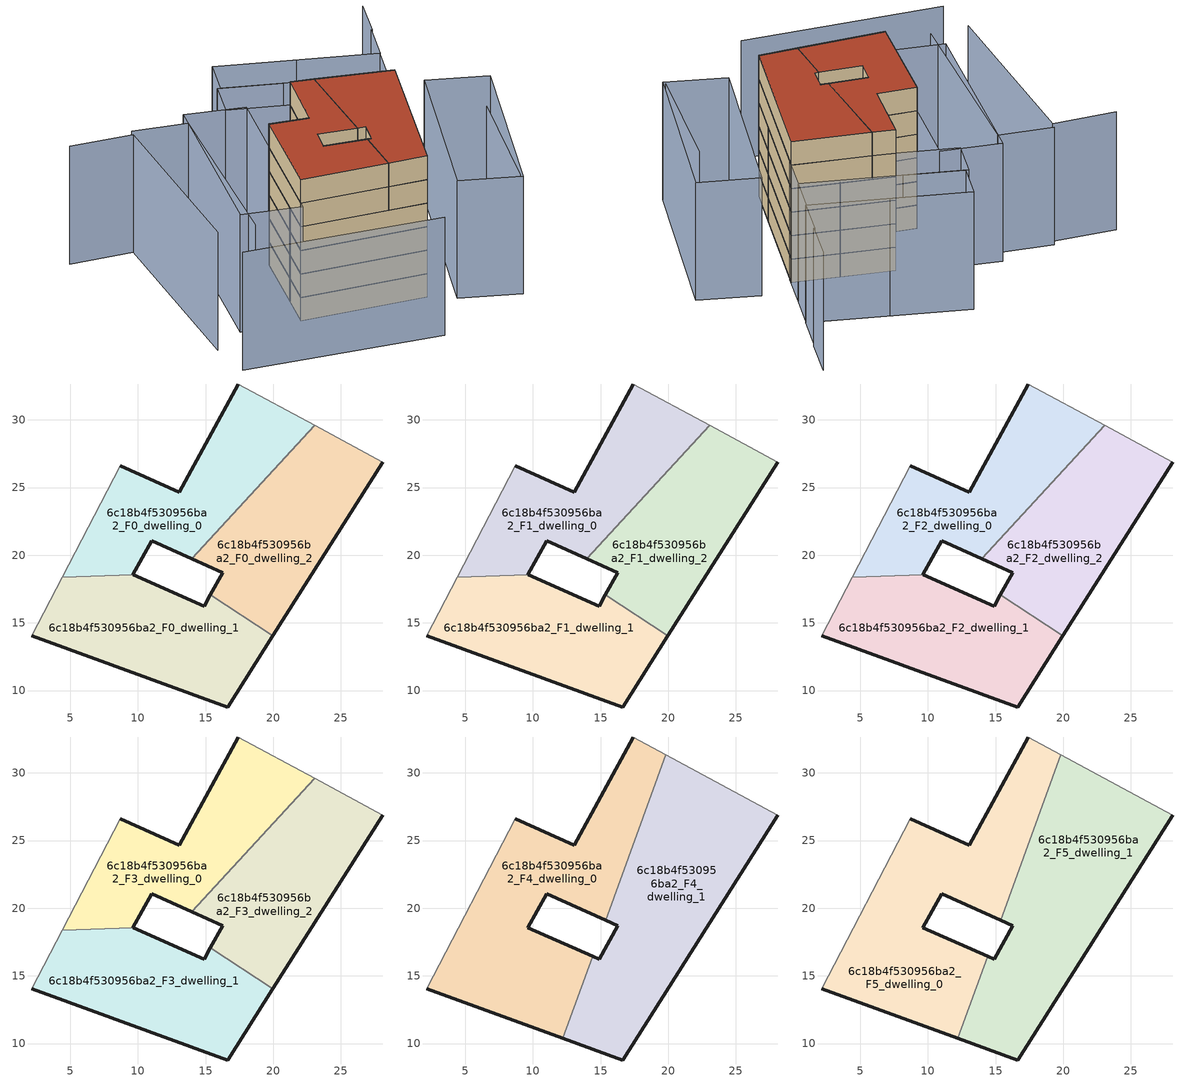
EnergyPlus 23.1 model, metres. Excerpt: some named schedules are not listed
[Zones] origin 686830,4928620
6c18b4f530956ba2_F0_dwelling_0
 floor ground (EU_floor_Construction): 13.96,19.75 23.07,29.59 17.42,32.65 13.06,24.66 8.68,26.61 4.39,18.37 9.64,18.54 9.62,18.55 11.03,21.07 z0
 wall outside (EU_wall_Construction): 13.96,19.75 11.03,21.07 9.62,18.55 9.64,18.54 / 8.68,26.61 13.06,24.66 17.42,32.65 z0:3
 wall adiabatic (EU_wall_Construction): 17.42,32.65 23.07,29.59 / 4.39,18.37 8.68,26.61 z0:3
 wall to 6c18b4f530956ba2_F0_dwelling_2 (EU_wall_Construction): 23.07,29.59 13.96,19.75 z0:3
 wall to 6c18b4f530956ba2_F0_dwelling_1 (EU_wall_Construction): 9.64,18.54 4.39,18.37 z0:3
6c18b4f530956ba2_F0_dwelling_1
 floor ground (EU_floor_Construction): 16.65,8.78 19.98,14.05 15.35,17.07 14.89,16.23 9.64,18.54 4.39,18.37 2.15,14.06 z0
 wall outside (EU_wall_Construction): 9.64,18.54 14.89,16.23 15.35,17.07 / 19.98,14.05 16.65,8.78 2.15,14.06 z0:3
 wall to 6c18b4f530956ba2_F0_dwelling_2 (EU_wall_Construction): 15.35,17.07 19.98,14.05 z0:3
 wall adiabatic (EU_wall_Construction): 2.15,14.06 4.39,18.37 z0:3
6c18b4f530956ba2_F0_dwelling_2
 floor ground (EU_floor_Construction): 19.98,14.05 28.1,26.86 23.07,29.59 13.96,19.75 16.26,18.71 15.35,17.07 z0
 wall outside (EU_wall_Construction): 15.35,17.07 16.26,18.71 13.96,19.75 / 28.1,26.86 19.98,14.05 z0:3
 wall adiabatic (EU_wall_Construction): 23.07,29.59 28.1,26.86 z0:3
6c18b4f530956ba2_F1_dwelling_0
 floor to 6c18b4f530956ba2_F0_dwelling_0 (EU_floor_Construction): 13.96,19.75 23.07,29.59 17.42,32.65 13.06,24.66 8.68,26.61 4.39,18.37 9.64,18.54 9.62,18.55 11.03,21.07 z3
 wall outside (EU_wall_Construction): 13.96,19.75 11.03,21.07 9.62,18.55 9.64,18.54 / 8.68,26.61 13.06,24.66 17.42,32.65 z3:6
 wall adiabatic (EU_wall_Construction): 17.42,32.65 23.07,29.59 / 4.39,18.37 8.68,26.61 z3:6
 wall to 6c18b4f530956ba2_F1_dwelling_2 (EU_wall_Construction): 23.07,29.59 13.96,19.75 z3:6
 wall to 6c18b4f530956ba2_F1_dwelling_1 (EU_wall_Construction): 9.64,18.54 4.39,18.37 z3:6
6c18b4f530956ba2_F1_dwelling_1
 floor to 6c18b4f530956ba2_F0_dwelling_1 (EU_floor_Construction): 16.65,8.78 19.98,14.05 15.35,17.07 14.89,16.23 9.64,18.54 4.39,18.37 2.15,14.06 z3
 wall outside (EU_wall_Construction): 9.64,18.54 14.89,16.23 15.35,17.07 / 19.98,14.05 16.65,8.78 2.15,14.06 z3:6
 wall to 6c18b4f530956ba2_F1_dwelling_2 (EU_wall_Construction): 15.35,17.07 19.98,14.05 z3:6
 wall adiabatic (EU_wall_Construction): 2.15,14.06 4.39,18.37 z3:6
6c18b4f530956ba2_F1_dwelling_2
 floor to 6c18b4f530956ba2_F0_dwelling_2 (EU_floor_Construction): 19.98,14.05 28.1,26.86 23.07,29.59 13.96,19.75 16.26,18.71 15.35,17.07 z3
 wall outside (EU_wall_Construction): 15.35,17.07 16.26,18.71 13.96,19.75 / 28.1,26.86 19.98,14.05 z3:6
 wall adiabatic (EU_wall_Construction): 23.07,29.59 28.1,26.86 z3:6
6c18b4f530956ba2_F2_dwelling_0
 floor to 6c18b4f530956ba2_F1_dwelling_0 (EU_floor_Construction): 13.96,19.75 23.07,29.59 17.42,32.65 13.06,24.66 8.68,26.61 4.39,18.37 9.64,18.54 9.62,18.55 11.03,21.07 z6
 wall outside (EU_wall_Construction): 13.96,19.75 11.03,21.07 9.62,18.55 9.64,18.54 / 8.68,26.61 13.06,24.66 17.42,32.65 z6:9
 wall adiabatic (EU_wall_Construction): 17.42,32.65 23.07,29.59 / 4.39,18.37 8.68,26.61 z6:9
 wall to 6c18b4f530956ba2_F2_dwelling_2 (EU_wall_Construction): 23.07,29.59 13.96,19.75 z6:9
 wall to 6c18b4f530956ba2_F2_dwelling_1 (EU_wall_Construction): 9.64,18.54 4.39,18.37 z6:9
6c18b4f530956ba2_F2_dwelling_1
 floor to 6c18b4f530956ba2_F1_dwelling_1 (EU_floor_Construction): 16.65,8.78 19.98,14.05 15.35,17.07 14.89,16.23 9.64,18.54 4.39,18.37 2.15,14.06 z6
 wall outside (EU_wall_Construction): 9.64,18.54 14.89,16.23 15.35,17.07 / 19.98,14.05 16.65,8.78 2.15,14.06 z6:9
 wall to 6c18b4f530956ba2_F2_dwelling_2 (EU_wall_Construction): 15.35,17.07 19.98,14.05 z6:9
 wall adiabatic (EU_wall_Construction): 2.15,14.06 4.39,18.37 z6:9
6c18b4f530956ba2_F2_dwelling_2
 floor to 6c18b4f530956ba2_F1_dwelling_2 (EU_floor_Construction): 19.98,14.05 28.1,26.86 23.07,29.59 13.96,19.75 16.26,18.71 15.35,17.07 z6
 wall outside (EU_wall_Construction): 15.35,17.07 16.26,18.71 13.96,19.75 / 28.1,26.86 19.98,14.05 z6:9
 wall adiabatic (EU_wall_Construction): 23.07,29.59 28.1,26.86 z6:9
6c18b4f530956ba2_F3_dwelling_0
 floor to 6c18b4f530956ba2_F2_dwelling_0 (EU_floor_Construction): 13.96,19.75 23.07,29.59 17.42,32.65 13.06,24.66 8.68,26.61 4.39,18.37 9.64,18.54 9.62,18.55 11.03,21.07 z9
 wall outside (EU_wall_Construction): 13.96,19.75 11.03,21.07 9.62,18.55 9.64,18.54 / 8.68,26.61 13.06,24.66 17.42,32.65 z9:12
 wall adiabatic (EU_wall_Construction): 17.42,32.65 23.07,29.59 / 4.39,18.37 8.68,26.61 z9:12
 wall to 6c18b4f530956ba2_F3_dwelling_2 (EU_wall_Construction): 23.07,29.59 13.96,19.75 z9:12
 wall to 6c18b4f530956ba2_F3_dwelling_1 (EU_wall_Construction): 9.64,18.54 4.39,18.37 z9:12
6c18b4f530956ba2_F3_dwelling_1
 floor to 6c18b4f530956ba2_F2_dwelling_1 (EU_floor_Construction): 16.65,8.78 19.98,14.05 15.35,17.07 14.89,16.23 9.64,18.54 4.39,18.37 2.15,14.06 z9
 wall outside (EU_wall_Construction): 9.64,18.54 14.89,16.23 15.35,17.07 / 19.98,14.05 16.65,8.78 2.15,14.06 z9:12
 wall to 6c18b4f530956ba2_F3_dwelling_2 (EU_wall_Construction): 15.35,17.07 19.98,14.05 z9:12
 wall adiabatic (EU_wall_Construction): 2.15,14.06 4.39,18.37 z9:12
6c18b4f530956ba2_F3_dwelling_2
 floor to 6c18b4f530956ba2_F2_dwelling_2 (EU_floor_Construction): 19.98,14.05 28.1,26.86 23.07,29.59 13.96,19.75 16.26,18.71 15.35,17.07 z9
 wall outside (EU_wall_Construction): 15.35,17.07 16.26,18.71 13.96,19.75 / 28.1,26.86 19.98,14.05 z9:12
 wall adiabatic (EU_wall_Construction): 23.07,29.59 28.1,26.86 z9:12
6c18b4f530956ba2_F4_dwelling_0
 floor to 6c18b4f530956ba2_F3_dwelling_0 (EU_floor_Construction): 16.68,22.69 19.83,31.34 17.42,32.65 13.06,24.66 8.68,26.61 4.39,18.37 9.64,18.54 9.62,18.55 11.03,21.07 13.96,19.75 z12
 floor to 6c18b4f530956ba2_F3_dwelling_1 (EU_floor_Construction): 12.22,10.39 14.41,16.44 9.64,18.54 4.39,18.37 2.15,14.06 z12
 floor to 6c18b4f530956ba2_F3_dwelling_2 (EU_floor_Construction): 15.38,19.11 16.68,22.69 13.96,19.75 z12
 wall outside (EU_wall_Construction): 15.38,19.11 11.03,21.07 9.62,18.55 14.41,16.44 / 12.22,10.39 2.15,14.06 / 8.68,26.61 13.06,24.66 17.42,32.65 z12:15
 wall adiabatic (EU_wall_Construction): 17.42,32.65 19.83,31.34 / 2.15,14.06 8.68,26.61 z12:15
 wall to 6c18b4f530956ba2_F4_dwelling_1 (EU_wall_Construction): 19.83,31.34 15.38,19.11 / 14.41,16.44 12.22,10.39 z12:15
6c18b4f530956ba2_F4_dwelling_1
 floor to 6c18b4f530956ba2_F3_dwelling_1 (EU_floor_Construction): 16.65,8.78 19.98,14.05 15.35,17.07 14.89,16.23 14.41,16.44 12.22,10.39 z12
 floor to 6c18b4f530956ba2_F3_dwelling_2 (EU_floor_Construction): 19.98,14.05 28.1,26.86 23.07,29.59 16.68,22.69 15.38,19.11 16.26,18.71 15.35,17.07 z12
 floor to 6c18b4f530956ba2_F3_dwelling_0 (EU_floor_Construction): 16.68,22.69 23.07,29.59 19.83,31.34 z12
 wall outside (EU_wall_Construction): 28.1,26.86 16.65,8.78 12.22,10.39 / 14.41,16.44 14.89,16.23 16.26,18.71 15.38,19.11 z12:15
 wall adiabatic (EU_wall_Construction): 19.83,31.34 28.1,26.86 z12:15
6c18b4f530956ba2_F5_dwelling_0
 floor to 6c18b4f530956ba2_F4_dwelling_0 (EU_floor_Construction): 12.22,10.39 14.41,16.44 9.62,18.55 11.03,21.07 15.38,19.11 19.83,31.34 17.42,32.65 13.06,24.66 8.68,26.61 2.15,14.06 z15
 wall outside (EU_wall_Construction): 15.38,19.11 11.03,21.07 9.62,18.55 14.41,16.44 / 12.22,10.39 2.15,14.06 / 8.68,26.61 13.06,24.66 17.42,32.65 z15:18
 wall adiabatic (EU_wall_Construction): 17.42,32.65 19.83,31.34 / 2.15,14.06 8.68,26.61 z15:18
 wall to 6c18b4f530956ba2_F5_dwelling_1 (EU_wall_Construction): 19.83,31.34 15.38,19.11 / 14.41,16.44 12.22,10.39 z15:18
 roof outside (EU_roof_Construction): 19.83,31.34 15.38,19.11 11.03,21.07 9.62,18.55 14.41,16.44 12.22,10.39 2.15,14.06 8.68,26.61 13.06,24.66 17.42,32.65 z18
6c18b4f530956ba2_F5_dwelling_1
 floor to 6c18b4f530956ba2_F4_dwelling_1 (EU_floor_Construction): 16.65,8.78 28.1,26.86 19.83,31.34 15.38,19.11 16.26,18.71 14.89,16.23 14.41,16.44 12.22,10.39 z15
 wall outside (EU_wall_Construction): 28.1,26.86 16.65,8.78 12.22,10.39 / 14.41,16.44 14.89,16.23 16.26,18.71 15.38,19.11 z15:18
 wall adiabatic (EU_wall_Construction): 19.83,31.34 28.1,26.86 z15:18
 roof outside (EU_roof_Construction): 28.1,26.86 16.65,8.78 12.22,10.39 14.41,16.44 14.89,16.23 16.26,18.71 15.38,19.11 19.83,31.34 z18
shading: -0.14,39.96 5.88,37.13 / 5.88,37.13 -5.14,13.69 / -7.82,41.94 -0.56,39.23 / -0.56,39.23 -9.55,15.14 / 36.53,40.06 33.45,35.21 / 33.45,35.21 17.19,45.53 / 39.74,45.06 36.62,40 / -10.75,9.64 11.91,0.6 / 25.21,2.59 33.65,17.47 / 13.36,35.61 1.76,13.29 / 1.76,13.29 -4.76,16.68 / -4.76,16.68 6.85,38.99 / 6.85,38.99 13.36,35.61 / 13.99,41.16 30.58,30.77 / 30.58,30.77 27.72,26.2 / 27.72,26.2 11.13,36.59 / 11.13,36.59 13.99,41.16 / 17.17,45.54 33.43,35.22 / 33.43,35.22 30.56,30.7 / 30.56,30.7 14.3,41.02 / 14.3,41.02 17.17,45.54 / 38.95,22.78 25.25,2.11 / 25.25,2.11 18.97,6.28 / 18.97,6.28 32.66,26.94 / 32.66,26.94 38.95,22.78 z0:15
[Building]
EU S2 Campaign: North Axis=0; Terrain=City; Solar Distribution=FullExterior
[Site:Location]
Bologna: Latitude=44.5; Longitude=11.25; Time Zone=1; Elevation=37
[SizingPeriod:WeatherFileDays]
AnnualSizingPeriod: Begin Month=1; Begin Day of Month=1; End Month=12; End Day of Month=31; Day of Week for Start Day=Monday; Use Weather File Daylight Saving Period=No; Use Weather File Rain and Snow Indicators=No
[MATERIAL]
EU_InternalMass_Material: Roughness=MediumRough; Thickness=0.1; Conductivity=1; Density=1800; Specific Heat=900; Thermal Absorptance=0.9; Solar Absorptance=0.7; Visible Absorptance=0.7
[MATERIAL:NOMASS] Roughness=MediumRough; Thermal Absorptance=0.9; Solar Absorptance=0.7; Visible Absorptance=0.7
Name | Thermal Resistance
EU_wall_NoMass | 0.905828
EU_roof_NoMass | 0.37593
EU_floor_NoMass | 0.67114
[CONSTRUCTION]
EU_wall_Construction: EU_wall_NoMass
EU_roof_Construction: EU_roof_NoMass
EU_floor_Construction: EU_floor_NoMass
EU_InternalMass_Construction: EU_InternalMass_Material
[ZONE] Type=1; Multiplier=1; Ceiling Height=autocalculate; Floor Area=autocalculate; Part of Total Floor Area=Yes
Name | Volume
6c18b4f530956ba2_F0_dwelling_0; 6c18b4f530956ba2_F1_dwelling_0; 6c18b4f530956ba2_F2_dwelling_0; 6c18b4f530956ba2_F3_dwelling_0 | 301.759
6c18b4f530956ba2_F4_dwelling_0; 6c18b4f530956ba2_F5_dwelling_0 | 452.659
6c18b4f530956ba2_F0_dwelling_1; 6c18b4f530956ba2_F1_dwelling_1; 6c18b4f530956ba2_F2_dwelling_1; 6c18b4f530956ba2_F3_dwelling_1 | 301.752
6c18b4f530956ba2_F4_dwelling_1; 6c18b4f530956ba2_F5_dwelling_1 | 452.668
6c18b4f530956ba2_F0_dwelling_2; 6c18b4f530956ba2_F1_dwelling_2; 6c18b4f530956ba2_F2_dwelling_2; 6c18b4f530956ba2_F3_dwelling_2 | 301.771
[INTERNALMASS] Construction=EU_InternalMass_Construction
Name | Zone or ZoneList | Surface Area
6c18b4f530956ba2_F0_dwelling_0_EU_InternalMass | 6c18b4f530956ba2_F0_dwelling_0 | 100.586
6c18b4f530956ba2_F0_dwelling_1_EU_InternalMass | 6c18b4f530956ba2_F0_dwelling_1 | 100.584
6c18b4f530956ba2_F0_dwelling_2_EU_InternalMass | 6c18b4f530956ba2_F0_dwelling_2 | 100.59
6c18b4f530956ba2_F1_dwelling_0_EU_InternalMass | 6c18b4f530956ba2_F1_dwelling_0 | 100.586
6c18b4f530956ba2_F1_dwelling_1_EU_InternalMass | 6c18b4f530956ba2_F1_dwelling_1 | 100.584
6c18b4f530956ba2_F1_dwelling_2_EU_InternalMass | 6c18b4f530956ba2_F1_dwelling_2 | 100.59
6c18b4f530956ba2_F2_dwelling_0_EU_InternalMass | 6c18b4f530956ba2_F2_dwelling_0 | 100.586
6c18b4f530956ba2_F2_dwelling_1_EU_InternalMass | 6c18b4f530956ba2_F2_dwelling_1 | 100.584
6c18b4f530956ba2_F2_dwelling_2_EU_InternalMass | 6c18b4f530956ba2_F2_dwelling_2 | 100.59
6c18b4f530956ba2_F3_dwelling_0_EU_InternalMass | 6c18b4f530956ba2_F3_dwelling_0 | 100.586
6c18b4f530956ba2_F3_dwelling_1_EU_InternalMass | 6c18b4f530956ba2_F3_dwelling_1 | 100.584
6c18b4f530956ba2_F3_dwelling_2_EU_InternalMass | 6c18b4f530956ba2_F3_dwelling_2 | 100.59
6c18b4f530956ba2_F4_dwelling_0_EU_InternalMass | 6c18b4f530956ba2_F4_dwelling_0 | 150.886
6c18b4f530956ba2_F4_dwelling_1_EU_InternalMass | 6c18b4f530956ba2_F4_dwelling_1 | 150.889
6c18b4f530956ba2_F5_dwelling_0_EU_InternalMass | 6c18b4f530956ba2_F5_dwelling_0 | 150.886
6c18b4f530956ba2_F5_dwelling_1_EU_InternalMass | 6c18b4f530956ba2_F5_dwelling_1 | 150.889
[OTHEREQUIPMENT] Fuel Type=Electricity; Design Level Calculation Method=Watts/Area; Power per Zone Floor Area=1; Fraction Latent=0; Fraction Radiant=0; Fraction Lost=0; Carbon Dioxide Generation Rate=0; EndUse Subcategory=EU_Step8_InternalGains
Name | Zone or ZoneList or Space or SpaceList | Schedule
EU_Step8_InternalGain_6c18b4f530956ba2_F0_dwelling_0_f000 | 6c18b4f530956ba2_F0_dwelling_0 | EU_Step8_GainSchedule_6c18b4f530956ba2_F0_dwelling_0_f000
EU_Step8_InternalGain_6c18b4f530956ba2_F0_dwelling_1_f000 | 6c18b4f530956ba2_F0_dwelling_1 | EU_Step8_GainSchedule_6c18b4f530956ba2_F0_dwelling_1_f000
EU_Step8_InternalGain_6c18b4f530956ba2_F0_dwelling_2_f000 | 6c18b4f530956ba2_F0_dwelling_2 | EU_Step8_GainSchedule_6c18b4f530956ba2_F0_dwelling_2_f000
EU_Step8_InternalGain_6c18b4f530956ba2_F1_dwelling_0_f000 | 6c18b4f530956ba2_F1_dwelling_0 | EU_Step8_GainSchedule_6c18b4f530956ba2_F1_dwelling_0_f000
EU_Step8_InternalGain_6c18b4f530956ba2_F1_dwelling_1_f000 | 6c18b4f530956ba2_F1_dwelling_1 | EU_Step8_GainSchedule_6c18b4f530956ba2_F1_dwelling_1_f000
EU_Step8_InternalGain_6c18b4f530956ba2_F1_dwelling_2_f000 | 6c18b4f530956ba2_F1_dwelling_2 | EU_Step8_GainSchedule_6c18b4f530956ba2_F1_dwelling_2_f000
EU_Step8_InternalGain_6c18b4f530956ba2_F2_dwelling_0_f000 | 6c18b4f530956ba2_F2_dwelling_0 | EU_Step8_GainSchedule_6c18b4f530956ba2_F2_dwelling_0_f000
EU_Step8_InternalGain_6c18b4f530956ba2_F2_dwelling_1_f000 | 6c18b4f530956ba2_F2_dwelling_1 | EU_Step8_GainSchedule_6c18b4f530956ba2_F2_dwelling_1_f000
EU_Step8_InternalGain_6c18b4f530956ba2_F2_dwelling_2_f000 | 6c18b4f530956ba2_F2_dwelling_2 | EU_Step8_GainSchedule_6c18b4f530956ba2_F2_dwelling_2_f000
EU_Step8_InternalGain_6c18b4f530956ba2_F3_dwelling_0_f000 | 6c18b4f530956ba2_F3_dwelling_0 | EU_Step8_GainSchedule_6c18b4f530956ba2_F3_dwelling_0_f000
EU_Step8_InternalGain_6c18b4f530956ba2_F3_dwelling_1_f000 | 6c18b4f530956ba2_F3_dwelling_1 | EU_Step8_GainSchedule_6c18b4f530956ba2_F3_dwelling_1_f000
EU_Step8_InternalGain_6c18b4f530956ba2_F3_dwelling_2_f000 | 6c18b4f530956ba2_F3_dwelling_2 | EU_Step8_GainSchedule_6c18b4f530956ba2_F3_dwelling_2_f000
EU_Step8_InternalGain_6c18b4f530956ba2_F4_dwelling_0_f000 | 6c18b4f530956ba2_F4_dwelling_0 | EU_Step8_GainSchedule_6c18b4f530956ba2_F4_dwelling_0_f000
EU_Step8_InternalGain_6c18b4f530956ba2_F4_dwelling_1_f000 | 6c18b4f530956ba2_F4_dwelling_1 | EU_Step8_GainSchedule_6c18b4f530956ba2_F4_dwelling_1_f000
EU_Step8_InternalGain_6c18b4f530956ba2_F5_dwelling_0_f000 | 6c18b4f530956ba2_F5_dwelling_0 | EU_Step8_GainSchedule_6c18b4f530956ba2_F5_dwelling_0_f000
EU_Step8_InternalGain_6c18b4f530956ba2_F5_dwelling_1_f000 | 6c18b4f530956ba2_F5_dwelling_1 | EU_Step8_GainSchedule_6c18b4f530956ba2_F5_dwelling_1_f000
[ZONEVENTILATION:DESIGNFLOWRATE] Schedule=EU_AlwaysOn; Design Flow Rate Calculation Method=AirChanges/Hour; Air Changes per Hour=0.73129; Ventilation Type=Natural; Fan Pressure Rise=0; Fan Total Efficiency=1; Constant Term Coefficient=1; Temperature Term Coefficient=0; Velocity Term Coefficient=0; Velocity Squared Term Coefficient=0; Minimum Indoor Temperature=-100; Maximum Indoor Temperature=100; Delta Temperature=-100; Minimum Outdoor Temperature=-100; Maximum Outdoor Temperature=100; Maximum Wind Speed=40
Name | Zone or ZoneList or Space or SpaceList
EU_ConstantAir_6c18b4f530956ba2_F0_dwelling_0 | 6c18b4f530956ba2_F0_dwelling_0
EU_ConstantAir_6c18b4f530956ba2_F0_dwelling_1 | 6c18b4f530956ba2_F0_dwelling_1
EU_ConstantAir_6c18b4f530956ba2_F0_dwelling_2 | 6c18b4f530956ba2_F0_dwelling_2
EU_ConstantAir_6c18b4f530956ba2_F1_dwelling_0 | 6c18b4f530956ba2_F1_dwelling_0
EU_ConstantAir_6c18b4f530956ba2_F1_dwelling_1 | 6c18b4f530956ba2_F1_dwelling_1
EU_ConstantAir_6c18b4f530956ba2_F1_dwelling_2 | 6c18b4f530956ba2_F1_dwelling_2
EU_ConstantAir_6c18b4f530956ba2_F2_dwelling_0 | 6c18b4f530956ba2_F2_dwelling_0
EU_ConstantAir_6c18b4f530956ba2_F2_dwelling_1 | 6c18b4f530956ba2_F2_dwelling_1
EU_ConstantAir_6c18b4f530956ba2_F2_dwelling_2 | 6c18b4f530956ba2_F2_dwelling_2
EU_ConstantAir_6c18b4f530956ba2_F3_dwelling_0 | 6c18b4f530956ba2_F3_dwelling_0
EU_ConstantAir_6c18b4f530956ba2_F3_dwelling_1 | 6c18b4f530956ba2_F3_dwelling_1
EU_ConstantAir_6c18b4f530956ba2_F3_dwelling_2 | 6c18b4f530956ba2_F3_dwelling_2
EU_ConstantAir_6c18b4f530956ba2_F4_dwelling_0 | 6c18b4f530956ba2_F4_dwelling_0
EU_ConstantAir_6c18b4f530956ba2_F4_dwelling_1 | 6c18b4f530956ba2_F4_dwelling_1
EU_ConstantAir_6c18b4f530956ba2_F5_dwelling_0 | 6c18b4f530956ba2_F5_dwelling_0
EU_ConstantAir_6c18b4f530956ba2_F5_dwelling_1 | 6c18b4f530956ba2_F5_dwelling_1
[HVACTEMPLATE:THERMOSTAT] Constant Heating Setpoint=20; Constant Cooling Setpoint=50
EU_HeatOnly_6c18b4f530956ba2_F0_dwelling_0; EU_HeatOnly_6c18b4f530956ba2_F0_dwelling_1; EU_HeatOnly_6c18b4f530956ba2_F0_dwelling_2; EU_HeatOnly_6c18b4f530956ba2_F1_dwelling_0; EU_HeatOnly_6c18b4f530956ba2_F1_dwelling_1; EU_HeatOnly_6c18b4f530956ba2_F1_dwelling_2; EU_HeatOnly_6c18b4f530956ba2_F2_dwelling_0; EU_HeatOnly_6c18b4f530956ba2_F2_dwelling_1; EU_HeatOnly_6c18b4f530956ba2_F2_dwelling_2; EU_HeatOnly_6c18b4f530956ba2_F3_dwelling_0; EU_HeatOnly_6c18b4f530956ba2_F3_dwelling_1; EU_HeatOnly_6c18b4f530956ba2_F3_dwelling_2; EU_HeatOnly_6c18b4f530956ba2_F4_dwelling_0; EU_HeatOnly_6c18b4f530956ba2_F4_dwelling_1; EU_HeatOnly_6c18b4f530956ba2_F5_dwelling_0; EU_HeatOnly_6c18b4f530956ba2_F5_dwelling_1
